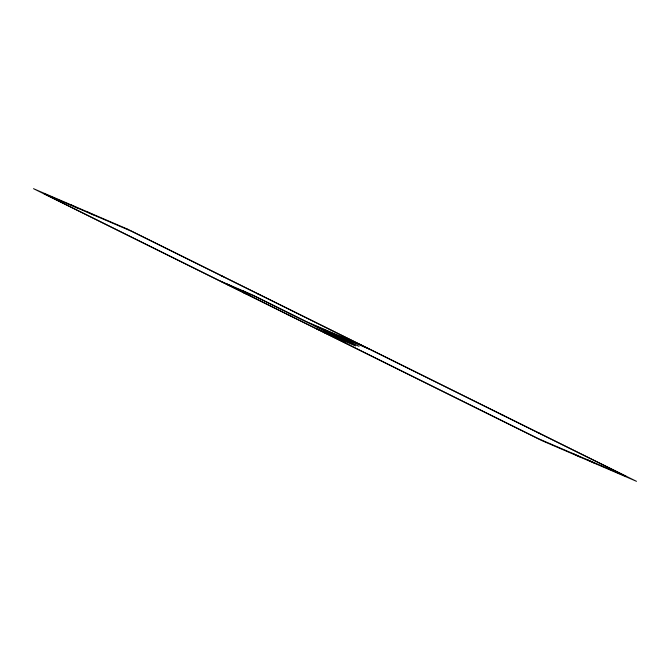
<?xml version="1.0" encoding="UTF-8"?>
<svg xmlns="http://www.w3.org/2000/svg" width="670" height="670" viewBox="0 0 670 670"><rect width="100%" height="100%" fill="white"/><g stroke="black" fill="none" stroke-linecap="round" stroke-linejoin="round"><path stroke-width="1" d="M220.757 275.504L223.772 276.802M257.104 293.519L260.127 294.817M220.606 281.199L252.314 294.834L306.249 321.558L362.629 345.812M227.641 284.683L256.334 297.019L345.444 341.181L316.751 328.836M243.378 292.681L246.401 293.979M369.664 349.296L334.43 334.137L359.053 346.34L337.906 337.253L355.502 345.963L323.786 332.328M287.933 314.758L290.956 316.056M500.984 414.37L504.007 415.668M537.332 432.385L540.355 433.683M86.355 211.41L93.39 214.894M588.193 460.089L595.228 463.573M70.752 204.693L77.787 208.186M572.582 453.372L579.617 456.856M242.749 290.721L249.784 294.205M338.903 338.367L345.938 341.851M226.644 283.795L233.679 287.279M322.789 331.441L329.824 334.925M127.627 229.157L33.5 188.672L542.373 440.843L636.5 481.328L127.627 229.157M131.647 231.351L43.558 193.463L538.353 438.649L626.442 476.538L131.647 231.351M331.407 332.839L313.284 325.05L330.871 333.76L348.995 341.558L331.407 332.839"/></g></svg>
